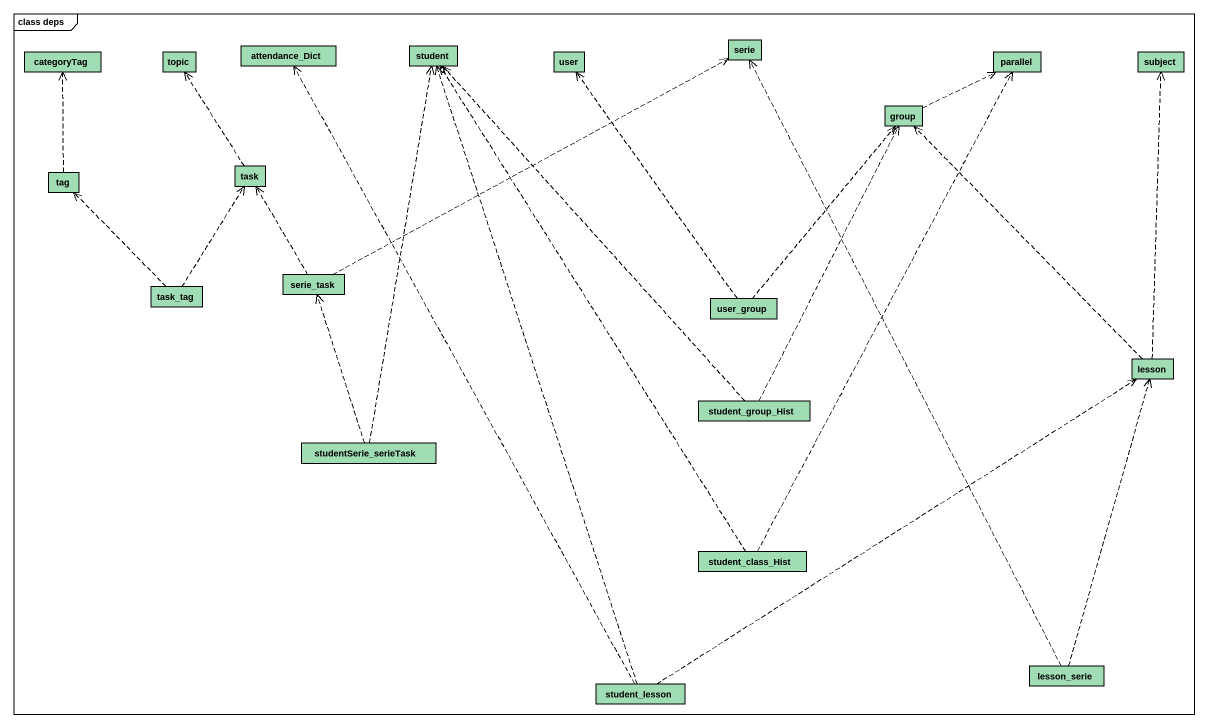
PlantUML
@startuml
mainframe class deps
hide circle
hide empty members
class categoryTag #A0DCB4
class topic #A0DCB4
class attendance_Dict #A0DCB4
class student #A0DCB4
class user #A0DCB4
class serie #A0DCB4
class parallel #A0DCB4
class subject #A0DCB4
class "group" as group_ #A0DCB4
class tag #A0DCB4
class task #A0DCB4
class task_tag #A0DCB4
class serie_task #A0DCB4
class user_group #A0DCB4
class lesson #A0DCB4
class student_group_Hist #A0DCB4
class studentSerie_serieTask #A0DCB4
class student_class_Hist #A0DCB4
class student_lesson #A0DCB4
class lesson_serie #A0DCB4
group_ .right.> parallel
tag .up.> categoryTag
task .up.> topic
task_tag .up.> tag
task_tag .up.> task
serie_task .right.> serie
serie_task .up.> task
user_group .up.> user
user_group .up.> group_
lesson .up.> subject
lesson .up.> group_
student_group_Hist .up.> student
student_group_Hist .up.> group_
studentSerie_serieTask .up.> student
studentSerie_serieTask .up.> serie_task
student_class_Hist .up.> student
student_class_Hist .up.> parallel
student_lesson .up.> attendance_Dict
student_lesson .up.> student
student_lesson .up.> lesson
lesson_serie .up.> serie
lesson_serie .up.> lesson
@enduml
